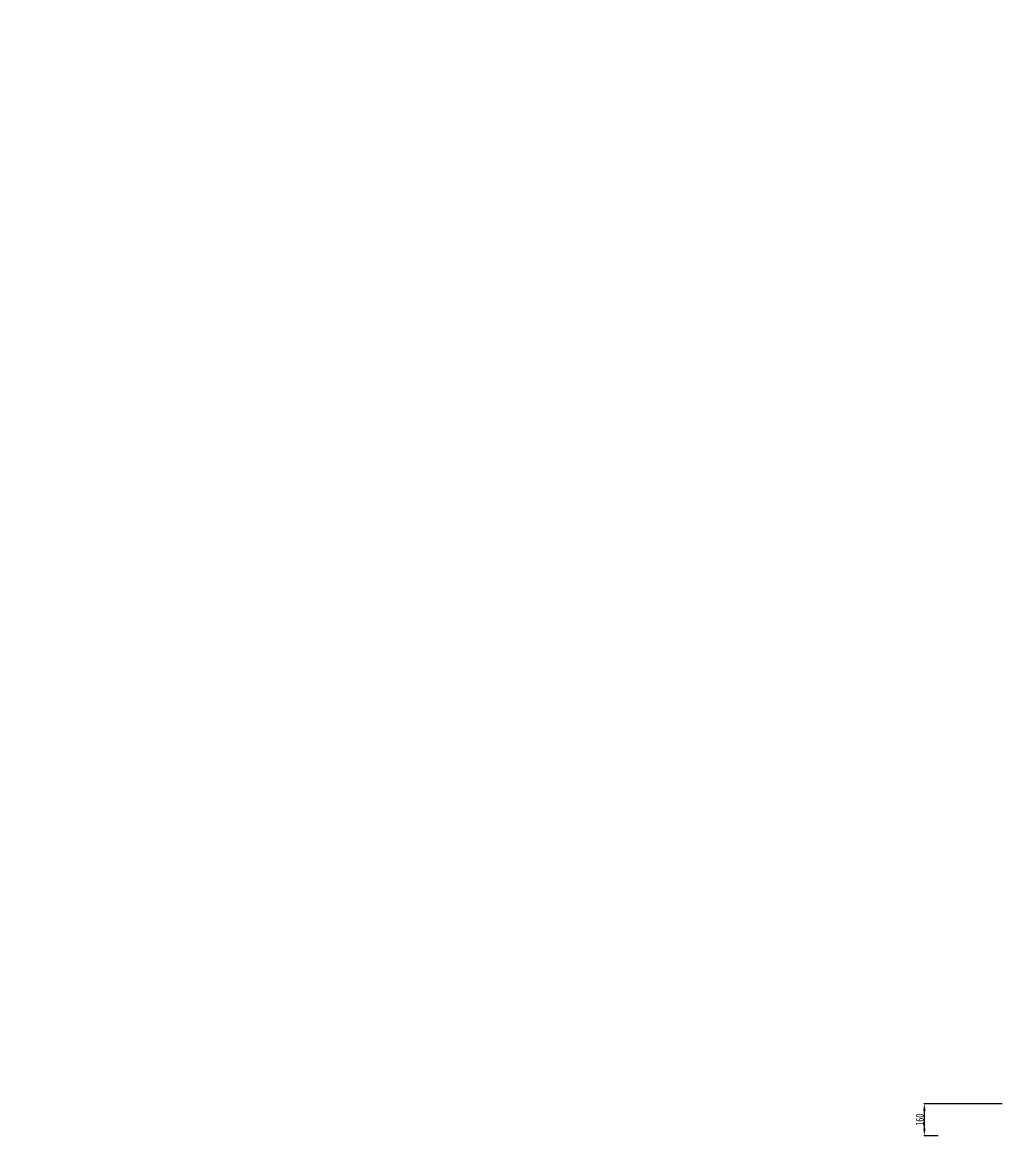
# Model space of a CAD drawing. Extents: x -6371 to 74603, y -1551 to 10836.
# Drawn here: x 39000 to 43899, y 38 to 5604 of the extents above; entities that cross this region are included whole.
import ezdxf

# ---------------------------------------------------------------- set-up
doc = ezdxf.new("R2010")
doc.units = 0
doc.header["$LTSCALE"] = 20
doc.header["$PDMODE"] = 1
doc.layers.get('Defpoints').update_dxf_attribs({"linetype": 'CONTINUOUS'})
doc.layers.add('J 标注尺寸', color=2, linetype='CONTINUOUS', lineweight=15)
doc.styles.add('HZTXT', font='SIMFANG.TTF', dxfattribs={"width": 0.75})
doc.dimstyles.new('通用标注4.0', dxfattribs={"dimtxt": 40, "dimasz": 36, "dimexe": 3, "dimexo": 3, "dimgap": 3, "dimtad": 1, "dimdec": 0, "dimzin": 0, "dimdsep": 46, "dimtxsty": 'HZTXT', "dimcen": 3, "dimadec": 0, "dimazin": 0, "dimtfac": 0.375, "dimtdec": 0, "dimtmove": 2, "dimatfit": 3, "dimfxl": 0, "dimtzin": 0, "dimarcsym": 0})

# ---------------------------------------------------------------- blocks, each defined once
blk = doc.blocks.new('*D295')
at = {"layer": 'Defpoints', "color": 0}
for p in [(36219.1, 5529.1), (36219.1, 5504.1), (36346.2, 5504.1), (43507.7, 198.2), (43899.2, 198.2), (43579.2, 38.2)]:
    blk.add_point(p, dxfattribs=at)
at = {"layer": 'J 标注尺寸', "color": 0, "lineweight": -2}
for p, q in [((36346.2, 5565.1), (36346.2, 5601.1)), ((36222.1, 5529.1), (36349.2, 5529.1)), ((36346.2, 5529.1), (36346.2, 5504.1)), ((36222.1, 5504.1), (36349.2, 5504.1)), ((36346.2, 5468.1), (36346.2, 5432.1)), ((43896.2, 198.2), (43504.7, 198.2)), ((43507.7, 74.2), (43507.7, 162.2)), ((43576.2, 38.2), (43504.7, 38.2))]:
    blk.add_line(p, q, dxfattribs=at)
at = {"layer": 'J 标注尺寸', "color": 0}
for points in [[(36340.2, 5565.1), (36352.2, 5565.1), (36346.2, 5529.1)], [(36340.2, 5468.1), (36352.2, 5468.1), (36346.2, 5504.1)], [(43501.7, 162.2), (43513.7, 162.2), (43507.7, 198.2)], [(43501.7, 74.2), (43513.7, 74.2), (43507.7, 38.2)]]:
    blk.add_solid(points, dxfattribs=at)
at = {"layer": 'J 标注尺寸', "color": 0, "char_height": 40, "attachment_point": 5, "rotation": 90, "style": 'HZTXT'}
for s, insert in [('25', (36317.7, 5573.6)), ('160', (43484.7, 118.2))]:
    blk.add_mtext(s, dxfattribs=dict(at, insert=insert))

msp = doc.modelspace()

# ---------------------------------------------------------------- dimensions: what is measured, and where the dimension line sits
at = {"layer": 'J 标注尺寸'}
dim = msp.add_linear_dim(base=(36346.2, 5504.1), p1=(36219.1, 5529.1), p2=(36219.1, 5504.1), angle=90, dimstyle='通用标注4.0', dxfattribs=at)
dim.commit()
dim.dimension.update_dxf_attribs({"geometry": '*D295', "text_midpoint": (36317.7, 5573.6), "dimtype": 160})

doc.saveas('drawing.dxf')
